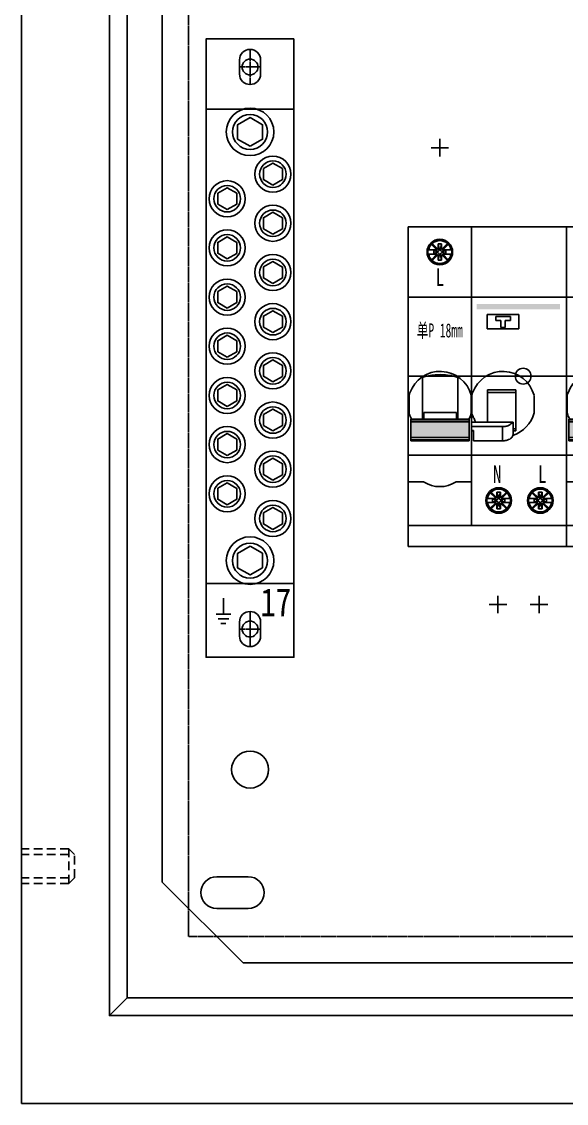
# Model space of a CAD drawing. Extents: x 1408835 to 1409435, y 398681 to 399681.
# Drawn here: x 1408834.8 to 1408989.8, y 398680.6 to 398988.5 of the extents above; entities that cross this region are included whole.
import ezdxf
from ezdxf.enums import TextEntityAlignment as Align

# ---------------------------------------------------------------- set-up
doc = ezdxf.new("R2010")
doc.units = 0
doc.header["$MEASUREMENT"] = 0
for name, pattern in [('DASH', [0.35, 0.25, -0.1]), ('HIDDEN', [0.375, 0.25, -0.125]), ('LYJS-XX', [0.35, 0.25, -0.1])]:
    doc.linetypes.add(name, pattern=pattern)
for name, color, linetype in [('LY-JS-BJ', 7, 'Continuous'), ('LY-JS-YQJ', 7, 'Continuous'), ('布置图', 20, 'Continuous')]:
    doc.layers.add(name, color=color, linetype=linetype)
doc.styles.add('-宋体', font='', dxfattribs={"width": 0.65})
doc.styles.add('LY-SJ-元器件', font='', dxfattribs={"width": 0.6, "height": 4})
doc.styles.get('-宋体').set_extended_font_data('NSimSun')
doc.styles.get('LY-SJ-元器件').set_extended_font_data('SimSun')

# ---------------------------------------------------------------- blocks, each defined once
blk = doc.blocks.new('A$C7F2E4CF4')
at = {"layer": 'LY-JS-YQJ', "color": 1, "linetype": 'DASH'}
for p, q in [((0, 5), (0, -5)), ((-3, 0), (3, 0))]:
    blk.add_line(p, q, dxfattribs=at)
at = {"layer": 'LY-JS-YQJ', "color": 0, "linetype": 'ByBlock'}
blk.add_lwpolyline([(0, 5), (0, 5, -0.414214), (3, 2), (3, -2, -0.414214), (0, -5), (0, -5, -0.414214), (-3, -2), (-3, 2, -0.414214)], format="xyb", close=True, dxfattribs=at)
blk = doc.blocks.new('17位地排2021')
at = {"layer": 'LY-JS-YQJ', "color": 1, "linetype": 'ByBlock'}
for p, q in [((4.95, 16.76), (4.95, 12.28)), ((2.87, 12.28), (7.03, 12.28)), ((3.41, 10.93), (6.43, 10.93)), ((4.14, 9.58), (5.65, 9.58))]:
    blk.add_line(p, q, dxfattribs=at)
at = {"layer": 'LY-JS-YQJ', "color": 2, "linetype": 'ByBlock'}
blk.add_lwpolyline([(25, 176), (25, 0), (0, 0), (0, 176)], close=True, dxfattribs=at)
for points in [[(0, 156), (25, 156)], [(25, 21), (0, 21)]]:
    blk.add_lwpolyline(points, dxfattribs=at)
at = {"layer": 'LY-JS-YQJ', "color": 3}
for points in [[(12.49, 145.41), (8.94, 147.47), (8.96, 151.57), (12.51, 153.6), (16.06, 151.54), (16.04, 147.44)], [(18.99, 134.38), (16.29, 135.95), (16.3, 139.07), (19.01, 140.62), (21.71, 139.05), (21.7, 135.93)], [(5.99, 127.38), (3.29, 128.95), (3.3, 132.07), (6.01, 133.62), (8.71, 132.05), (8.7, 128.93)], [(18.99, 120.38), (16.29, 121.95), (16.3, 125.07), (19.01, 126.62), (21.71, 125.05), (21.7, 121.93)], [(5.99, 113.38), (3.29, 114.95), (3.3, 118.07), (6.01, 119.62), (8.71, 118.05), (8.7, 114.93)], [(18.99, 106.38), (16.29, 107.95), (16.3, 111.07), (19.01, 112.62), (21.71, 111.05), (21.7, 107.93)], [(5.99, 99.38), (3.29, 100.95), (3.3, 104.07), (6.01, 105.62), (8.71, 104.05), (8.7, 100.93)], [(18.99, 92.38), (16.29, 93.95), (16.3, 97.07), (19.01, 98.62), (21.71, 97.05), (21.7, 93.93)], [(5.99, 85.38), (3.29, 86.95), (3.3, 90.07), (6.01, 91.62), (8.71, 90.05), (8.7, 86.93)], [(18.99, 78.38), (16.29, 79.95), (16.3, 83.07), (19.01, 84.62), (21.71, 83.05), (21.7, 79.93)], [(5.99, 71.38), (3.29, 72.95), (3.3, 76.07), (6.01, 77.62), (8.71, 76.05), (8.7, 72.93)], [(18.99, 64.38), (16.29, 65.95), (16.3, 69.07), (19.01, 70.62), (21.71, 69.05), (21.7, 65.93)], [(5.99, 57.38), (3.29, 58.95), (3.3, 62.07), (6.01, 63.62), (8.71, 62.05), (8.7, 58.93)], [(18.99, 50.38), (16.29, 51.95), (16.3, 55.07), (19.01, 56.62), (21.71, 55.05), (21.7, 51.93)], [(5.99, 43.38), (3.29, 44.95), (3.3, 48.07), (6.01, 49.62), (8.71, 48.05), (8.7, 44.93)], [(18.99, 36.38), (16.29, 37.95), (16.3, 41.07), (19.01, 42.62), (21.71, 41.05), (21.7, 37.93)], [(12.49, 31.59), (8.94, 29.53), (8.96, 25.43), (12.51, 23.4), (16.06, 25.46), (16.04, 29.56)]]:
    blk.add_lwpolyline(points, close=True, dxfattribs=at)
for centre, radius in [((12.5, 149.51), 6.76), ((12.5, 149.51), 4.97), ((19, 137.5), 5.14), ((19, 137.5), 3.78), ((6, 130.5), 5.14), ((6, 130.5), 3.78), ((19, 123.5), 5.14), ((19, 123.5), 3.78), ((6, 116.5), 5.14), ((6, 116.5), 3.78), ((19, 109.5), 5.14), ((19, 109.5), 3.78), ((6, 102.5), 5.14), ((6, 102.5), 3.78), ((19, 95.5), 5.14), ((19, 95.5), 3.78), ((6, 88.5), 5.14), ((6, 88.5), 3.78), ((19, 81.5), 5.14), ((19, 81.5), 3.78), ((6, 74.5), 5.14), ((6, 74.5), 3.78), ((19, 67.5), 5.14), ((19, 67.5), 3.78), ((6, 60.5), 5.14), ((6, 60.5), 3.78), ((19, 53.5), 5.14), ((19, 53.5), 3.78), ((6, 46.5), 5.14), ((6, 46.5), 3.78), ((19, 39.5), 5.14), ((19, 39.5), 3.78), ((12.5, 27.49), 6.76), ((12.5, 27.49), 4.97)]:
    blk.add_circle(centre, radius, dxfattribs=at)
at = {"layer": 'LY-JS-YQJ', "color": 0}
for p in [(12.5, 168), (12.5, 8)]:
    blk.add_blockref('A$C7F2E4CF4', p, dxfattribs=at)
at = {"layer": 'LY-JS-YQJ', "color": 4, "style": '-宋体', "width": 0.8}
blk.add_text('17', height=8, dxfattribs=at).set_placement((15.47, 11.63))
blk = doc.blocks.new('微端1PN+ELE-45mm-2022.2')
h = blk.add_hatch(color=3)
h.dxf.hatch_style = 1
h.paths.add_polyline_path([(43.17, 19), (43.17, 20.5), (19.5, 20.5), (19.5, 19)])
h = blk.add_hatch(color=0)
h.dxf.hatch_style = 1
h.paths.add_polyline_path([(17.3, -17.47), (17.3, -12.97), (0.7, -12.97), (0.7, -17.47)])
at = {"color": 1}
for p, q in [((6.5, 65), (11.5, 65)), ((9, 67.5), (9, 62.5)), ((0, 0), (45, 0)), ((25.53, -62.5), (25.53, -67.5)), ((37.25, -62.5), (37.25, -67.5)), ((23.03, -65), (28.03, -65)), ((34.75, -65), (39.75, -65))]:
    blk.add_line(p, q, dxfattribs=at)
at = {"color": 0}
for p, q in [((0, 42.5), (45, 42.5)), ((0, -42.5), (0, 42.5)), ((18, -42.5), (18, 42.5)), ((18, 42.5), (18, -42.5)), ((45, -42.5), (45, 42.5)), ((0, 22.5), (45, 22.5)), ((22.5, 17.5), (31.5, 17.5)), ((22.5, 13.5), (22.5, 17.5)), ((24.9, 17), (24.9, 15.8)), ((29.1, 17), (24.9, 17)), ((24.9, 15.8), (26.4, 15.8)), ((26.4, 15.8), (26.4, 13.8)), ((27.6, 13.8), (27.6, 15.8)), ((27.6, 15.8), (29.1, 15.8)), ((29.1, 15.8), (29.1, 17)), ((31.5, 17.5), (31.5, 13.5)), ((31.5, 13.5), (22.5, 13.5)), ((26.4, 13.8), (27.6, 13.8)), ((30.65, -15.61), (29.85, -15.61)), ((45, -22.5), (0, -22.5)), ((0, -30.05), (4.39, -30.05)), ((18, -30.05), (13.61, -30.05)), ((0, -42.5), (0, -48.5)), ((45, -42.5), (0, -42.5)), ((45, -42.5), (45, -48.5)), ((0, -48.5), (45, -48.5))]:
    blk.add_line(p, q, dxfattribs=at)
at = {"color": 0, "linetype": 'Continuous', "lineweight": 25}
for p, q in [((6.7, 37.82), (6.49, 37.61)), ((6.49, 37.61), (6.6, 37.5)), ((6.6, 37.5), (8.15, 35.95)), ((6.81, 37.71), (6.7, 37.82)), ((8.39, 36.13), (6.81, 37.71)), ((8.5, 37.66), (8.5, 36.46)), ((8.5, 37.66), (8.85, 36.31)), ((9.5, 37.66), (8.5, 37.66)), ((9.5, 37.66), (9.15, 36.31)), ((9.5, 36.46), (9.5, 37.66)), ((11.19, 37.71), (9.61, 36.13)), ((9.85, 35.95), (11.4, 37.5)), ((11.3, 37.82), (11.19, 37.71)), ((11.51, 37.61), (11.3, 37.82)), ((11.4, 37.5), (11.51, 37.61)), ((5.58, 34.71), (7.95, 34.71)), ((7.95, 35.91), (5.59, 35.91)), ((8.15, 34.67), (6.6, 33.12)), ((6.81, 32.91), (8.39, 34.49)), ((7.25, 35.91), (8, 35.46)), ((7.25, 35.91), (7.25, 34.71)), ((7.25, 34.71), (8, 35.16)), ((8.25, 35.46), (8, 35.46)), ((8, 35.46), (8, 35.16)), ((8, 35.16), (8.25, 35.16)), ((8.5, 36.46), (8.85, 35.96)), ((8.5, 34.16), (8.85, 34.65)), ((8.5, 32.96), (8.85, 34.31)), ((8.5, 34.16), (8.5, 32.96)), ((9.15, 36.31), (8.85, 36.31)), ((8.85, 36.31), (8.85, 35.96)), ((8.85, 34.65), (8.85, 34.31)), ((8.85, 34.31), (9.15, 34.31)), ((9.5, 36.46), (9.15, 35.96)), ((9.15, 35.96), (9.15, 36.31)), ((9.15, 34.31), (9.15, 34.66)), ((9.5, 34.16), (9.15, 34.66)), ((9.15, 34.31), (9.5, 32.96)), ((9.5, 32.96), (9.5, 34.16)), ((9.61, 34.49), (11.19, 32.91)), ((10, 35.46), (9.75, 35.46)), ((9.75, 35.16), (10, 35.16)), ((11.4, 33.12), (9.85, 34.67)), ((10.75, 35.91), (10, 35.46)), ((10, 35.16), (10, 35.46)), ((10.75, 34.71), (10, 35.16)), ((12.42, 35.91), (10.05, 35.91)), ((10.05, 34.71), (12.41, 34.71)), ((10.75, 34.71), (10.75, 35.91)), ((6.6, 33.12), (6.49, 33.01)), ((6.49, 33.01), (6.7, 32.8)), ((6.7, 32.8), (6.81, 32.91)), ((8.5, 32.96), (9.5, 32.96)), ((9, 31.81), (9, 32.06)), ((11.19, 32.91), (11.3, 32.8)), ((11.3, 32.8), (11.51, 33.01)), ((11.51, 33.01), (11.4, 33.12)), ((4.1, -12.22), (4.1, -0.35)), ((14.1, -0.35), (14.1, -12.22)), ((0.25, -5.47), (0.25, -10.49)), ((17.95, -5.47), (17.95, -10.49)), ((18.11, -5.47), (18.11, -10.49)), ((22.55, -13.08), (22.55, -3.94)), ((22.55, -3.94), (30.65, -3.94)), ((22.55, -4.67), (30.65, -4.67)), ((30.65, -3.94), (30.65, -15.61)), ((35.81, -5.47), (35.81, -10.49)), ((17.3, -12.22), (0.7, -12.22)), ((0.7, -12.22), (0.7, -12.44)), ((4.45, -10.38), (13.75, -10.38)), ((4.45, -10.38), (4.45, -12.22)), ((13.75, -10.38), (13.75, -12.22)), ((17.3, -12.44), (17.3, -12.22)), ((0.7, -18.44), (0.7, -12.44)), ((17.3, -12.44), (0.7, -12.44)), ((0.7, -12.97), (0.7, -17.47)), ((17.3, -12.97), (0.7, -12.97)), ((17.3, -18.44), (17.3, -12.44)), ((17.3, -17.47), (17.3, -12.97)), ((18, -13.09), (29.68, -13.09)), ((18, -14.38), (26.85, -14.38)), ((22.55, -13.08), (29.85, -13.08)), ((26.85, -18.44), (26.85, -14.38)), ((29.85, -16.51), (29.85, -13.08)), ((29.85, -14.99), (30.65, -14.99)), ((0.7, -17.47), (17.3, -17.47)), ((0.7, -18.13), (17.3, -18.13)), ((0.7, -18.44), (17.3, -18.44)), ((18, -15.45), (18.55, -15.45)), ((18.55, -15.61), (18, -15.61)), ((18.55, -15.45), (18.55, -18.44)), ((26.85, -18.44), (18.55, -18.44)), ((23.45, -32.89), (23.24, -33.1)), ((23.24, -33.1), (23.35, -33.21)), ((23.35, -33.21), (24.9, -34.76)), ((23.56, -33), (23.45, -32.89)), ((25.14, -34.58), (23.56, -33)), ((25.25, -33.05), (25.6, -34.4)), ((26.25, -33.05), (25.25, -33.05)), ((25.25, -33.05), (25.25, -34.25)), ((26.25, -33.05), (25.9, -34.4)), ((26.25, -34.25), (26.25, -33.05)), ((27.94, -33), (26.36, -34.58)), ((26.6, -34.76), (28.15, -33.21)), ((28.05, -32.89), (27.94, -33)), ((28.26, -33.1), (28.05, -32.89)), ((28.15, -33.21), (28.26, -33.1)), ((35.28, -32.89), (35.07, -33.1)), ((35.07, -33.1), (35.18, -33.21)), ((35.18, -33.21), (36.73, -34.76)), ((35.39, -33), (35.28, -32.89)), ((36.97, -34.58), (35.39, -33)), ((37.08, -33.05), (37.43, -34.4)), ((38.08, -33.05), (37.08, -33.05)), ((37.08, -33.05), (37.08, -34.25)), ((38.08, -33.05), (37.73, -34.4)), ((38.08, -34.25), (38.08, -33.05)), ((39.77, -33), (38.19, -34.58)), ((38.43, -34.76), (39.98, -33.21)), ((39.88, -32.89), (39.77, -33)), ((40.09, -33.1), (39.88, -32.89)), ((39.98, -33.21), (40.09, -33.1)), ((22.33, -36), (24.7, -36)), ((24.7, -34.8), (22.34, -34.8)), ((24.9, -36.04), (23.35, -37.59)), ((23.56, -37.8), (25.14, -36.22)), ((24, -34.8), (24, -36)), ((24, -34.8), (24.75, -35.25)), ((24, -36), (24.75, -35.55)), ((24.75, -35.25), (24.75, -35.55)), ((25, -35.25), (24.75, -35.25)), ((24.75, -35.55), (25, -35.55)), ((25.25, -34.25), (25.6, -34.75)), ((25.25, -36.55), (25.6, -36.05)), ((25.25, -37.75), (25.6, -36.4)), ((25.25, -36.55), (25.25, -37.75)), ((25.9, -34.4), (25.6, -34.4)), ((25.6, -34.4), (25.6, -34.75)), ((25.6, -36.05), (25.6, -36.4)), ((25.6, -36.4), (25.9, -36.4)), ((26.25, -34.25), (25.9, -34.75)), ((25.9, -34.75), (25.9, -34.4)), ((25.9, -36.4), (25.9, -36.05)), ((26.25, -36.55), (25.9, -36.05)), ((25.9, -36.4), (26.25, -37.75)), ((26.25, -37.75), (26.25, -36.55)), ((26.36, -36.22), (27.94, -37.8)), ((26.75, -35.25), (26.5, -35.25)), ((26.5, -35.55), (26.75, -35.55)), ((28.15, -37.59), (26.6, -36.04)), ((27.5, -34.8), (26.75, -35.25)), ((26.75, -35.55), (26.75, -35.25)), ((27.5, -36), (26.75, -35.55)), ((29.17, -34.8), (26.8, -34.8)), ((26.8, -36), (29.16, -36)), ((27.5, -36), (27.5, -34.8)), ((34.16, -36), (36.53, -36)), ((36.53, -34.8), (34.17, -34.8)), ((36.73, -36.04), (35.18, -37.59)), ((35.39, -37.8), (36.97, -36.22)), ((35.83, -34.8), (35.83, -36)), ((35.83, -34.8), (36.58, -35.25)), ((35.83, -36), (36.58, -35.55)), ((36.58, -35.25), (36.58, -35.55)), ((36.83, -35.25), (36.58, -35.25)), ((36.58, -35.55), (36.83, -35.55)), ((37.08, -34.25), (37.43, -34.75)), ((37.08, -36.55), (37.43, -36.05)), ((37.08, -37.75), (37.43, -36.4)), ((37.08, -36.55), (37.08, -37.75)), ((37.73, -34.4), (37.43, -34.4)), ((37.43, -34.4), (37.43, -34.75)), ((37.43, -36.05), (37.43, -36.4)), ((37.43, -36.4), (37.73, -36.4)), ((38.08, -34.25), (37.73, -34.75)), ((37.73, -34.75), (37.73, -34.4)), ((37.73, -36.4), (37.73, -36.05)), ((38.08, -36.55), (37.73, -36.05)), ((37.73, -36.4), (38.08, -37.75)), ((38.08, -37.75), (38.08, -36.55)), ((38.19, -36.22), (39.77, -37.8)), ((38.58, -35.25), (38.33, -35.25)), ((38.33, -35.55), (38.58, -35.55)), ((39.98, -37.59), (38.43, -36.04)), ((39.33, -34.8), (38.58, -35.25)), ((38.58, -35.55), (38.58, -35.25)), ((39.33, -36), (38.58, -35.55)), ((41, -34.8), (38.63, -34.8)), ((38.63, -36), (40.99, -36)), ((39.33, -36), (39.33, -34.8)), ((23.35, -37.59), (23.24, -37.7)), ((23.24, -37.7), (23.45, -37.91)), ((23.45, -37.91), (23.56, -37.8)), ((25.25, -37.75), (26.25, -37.75)), ((25.75, -38.9), (25.75, -38.65)), ((27.94, -37.8), (28.05, -37.91)), ((28.05, -37.91), (28.26, -37.7)), ((28.26, -37.7), (28.15, -37.59)), ((35.18, -37.59), (35.07, -37.7)), ((35.07, -37.7), (35.28, -37.91)), ((35.28, -37.91), (35.39, -37.8)), ((37.08, -37.75), (38.08, -37.75)), ((37.58, -38.9), (37.58, -38.65)), ((39.77, -37.8), (39.88, -37.91)), ((39.88, -37.91), (40.09, -37.7)), ((40.09, -37.7), (39.98, -37.59))]:
    blk.add_line(p, q, dxfattribs=at)
at = {"color": 0}
for centre, radius in [((9, 35.31), 3.64), ((9, 35.31), 3.39), ((25.75, -35.4), 3.64), ((25.75, -35.4), 3.39), ((37.58, -35.4), 3.64), ((37.58, -35.4), 3.39)]:
    blk.add_circle(centre, radius, dxfattribs=at)
at = {"color": 0, "linetype": 'Continuous', "lineweight": 25}
for centre in [(9, 35.31), (25.75, -35.4), (37.58, -35.4)]:
    blk.add_circle(centre, 3.5, dxfattribs=at)
for centre, radius, start, end in [((9, 35.31), 3.25, 137.6454, 169.3613), ((9, 35.31), 3.25, 47.6454, 132.3546), ((9, 35.31), 3.25, 10.6387, 42.3546), ((9, 35.31), 3.25, 190.6387, 222.3546), ((7.95, 36.46), 0.552, 270, 360), ((7.95, 34.16), 0.552, 0, 90), ((8.06, 37.76), 2.31, 274.6869, 276.011), ((8.06, 32.85), 2.31, 83.234, 85.2255), ((8.18, 36.73), 1.27, 275.7409, 278.1372), ((8.23, 34.32), 0.834, 77.8753, 83.3489), ((8.25, 36.21), 0.747, 278.1332, 282.1859), ((8.31, 35.96), 0.494, 282.0203, 298.836), ((8.3, 34.65), 0.5, 58.0737, 77.8061), ((8.23, 36.09), 0.641, 299.0084, 316.9423), ((8.23, 34.53), 0.636, 37.8376, 58.3835), ((8.33, 36), 0.506, 316.5183, 337.4465), ((8.35, 34.62), 0.49, 22.029, 37.4855), ((8.03, 36.13), 0.834, 337.6013, 343.0532), ((8.11, 34.52), 0.747, 18.1694, 22.2379), ((7.61, 34.36), 1.27, 15.7681, 18.1735), ((6.62, 36.56), 2.31, 342.9388, 344.9228), ((6.61, 34.07), 2.31, 14.7102, 16.0393), ((11.38, 36.56), 2.31, 195.0773, 196.4013), ((11.38, 34.06), 2.31, 162.9388, 164.9228), ((10.39, 36.26), 1.27, 196.1312, 198.5273), ((9.97, 34.49), 0.834, 157.6013, 163.0532), ((9.89, 36.09), 0.747, 198.5233, 202.5755), ((9.65, 35.99), 0.49, 202.3673, 217.7617), ((9.67, 34.62), 0.506, 136.5183, 157.4465), ((9.77, 36.09), 0.636, 218.1132, 238.5766), ((9.77, 34.53), 0.641, 119.0082, 136.9423), ((9.7, 35.97), 0.5, 238.269, 257.922), ((9.69, 34.65), 0.494, 102.021, 118.8359), ((10.05, 36.46), 0.552, 180, 270), ((10.05, 34.16), 0.552, 90, 180), ((9.77, 36.3), 0.834, 257.9903, 263.442), ((9.75, 34.41), 0.747, 98.1342, 102.1867), ((9.82, 33.89), 1.27, 95.7421, 98.1383), ((9.94, 37.76), 2.31, 263.3277, 265.3115), ((9.94, 32.85), 2.31, 94.6881, 96.0122), ((9, 35.31), 3.25, 317.6454, 349.3613), ((9, 35.31), 3.25, 227.6454, 312.3546), ((9.14, -7.83), 9.19, 87.8849, 160.4296), ((8.91, -15.23), 15.64, 94.6966, 107.9265), ((9.1, -16.72), 17.13, 89.9904, 94.9002), ((9.13, -16.15), 16.57, 75.7297, 90.1184), ((9.04, -7.86), 9.23, 15.0474, 87.2502), ((27, -7.83), 9.19, 87.8849, 160.4296), ((26.9, -7.86), 9.23, 15.0474, 87.2502), ((10, -12.56), 12.88, 72.7867, 75.5196), ((5.82, -26.43), 27.36, 72.3845, 73.0215), ((9.37, -7.98), 9.46, 160.057, 164.6179), ((27.23, -7.98), 9.46, 160.057, 164.6179), ((29.64, -1.83), 30.64, 196.4297, 196.8694), ((16.57, -5.82), 16.98, 196.781, 197.5735), ((10.04, -7.88), 10.13, 197.5731, 198.8992), ((6.94, -8.95), 6.85, 198.859, 201.3043), ((4.95, -9.74), 4.71, 201.1482, 208.2485), ((13.72, -5.01), 14.67, 208.3279, 209.4703), ((7.43, -6.37), 11.43, 329.2292, 329.8147), ((13.65, -9.95), 4.27, 329.3774, 337.9794), ((11.23, -8.97), 6.88, 337.958, 342.3373), ((5.6, -7.13), 12.8, 342.1258, 343.1767), ((-11.74, -1.89), 30.91, 343.1981, 343.8522), ((18.79, -10.54), 0.674, 175.8319, 178.6635), ((18.63, -10.54), 0.519, 178.2569, 189.8447), ((19.11, -10.46), 1.01, 189.8897, 195.3405), ((20.21, -10.15), 2.15, 195.4615, 199.0998), ((22.87, -9.22), 4.97, 199.2198, 202.2978), ((30.63, -6.05), 13.34, 202.2374, 204.437), ((50.74, 3), 35.4, 204.3059, 205.2548), ((156.45, 52.79), 152.25, 205.2295, 205.6409), ((26.86, -8.07), 9.28, 288.49, 344.842), ((26.82, -8.47), 5.9, 270.2678, 272.5052), ((26.87, -9.95), 4.42, 272.7349, 285.903), ((27.18, -10.99), 3.35, 285.5665, 302.4345), ((27.73, -11.85), 2.32, 302.4843, 319.3347), ((28.36, -12.41), 1.48, 319.8132, 326.2766), ((26.8, -11.4), 3.34, 326.6861, 329.4711), ((29.02, -14.91), 1.94, 69.555, 70.2123), ((29.48, -13.7), 0.636, 65.8435, 69.5189), ((29.5, -13.65), 0.583, 63.3118, 65.992), ((29.57, -13.5), 0.418, 60.0051, 63.3658), ((29.63, -13.4), 0.304, 55.9849, 60.1021), ((29.69, -13.32), 0.204, 50.706, 56.132), ((29.73, -13.27), 0.144, 44.0438, 50.8207), ((29.76, -13.24), 0.0936, 33.926, 44.5073), ((29.8, -13.22), 0.0519, 21.912, 33.8992), ((29.79, -13.22), 0.0573, 8.9331, 20.9215), ((29.66, -13.24), 0.188, 6.9104, 9.2949), ((26.75, -9.88), 8.56, 270.6866, 271.6719), ((26.89, -14.11), 4.32, 271.4709, 287.6741), ((27.2, -15.07), 3.31, 287.5092, 301.2148), ((27.64, -15.78), 2.48, 301.1214, 313.5379), ((28.12, -16.28), 1.79, 313.4167, 332.2931), ((28.54, -16.5), 1.31, 332.2249, 355.5191), ((27.65, -16.47), 2.2, 356.5726, 359.0349), ((25.75, -35.4), 3.25, 137.6454, 169.3613), ((25.75, -35.4), 3.25, 47.6454, 132.3546), ((25.75, -35.4), 3.25, 10.6387, 42.3546), ((37.58, -35.4), 3.25, 137.6454, 169.3613), ((37.58, -35.4), 3.25, 47.6454, 132.3546), ((37.58, -35.4), 3.25, 10.6387, 42.3546), ((25.75, -35.4), 3.25, 190.6387, 222.3546), ((24.7, -34.25), 0.552, 270, 360), ((24.7, -36.55), 0.552, 0, 90), ((24.81, -32.94), 2.31, 274.6869, 276.011), ((24.81, -37.85), 2.31, 83.234, 85.2255), ((24.92, -33.98), 1.27, 275.7409, 278.1372), ((24.98, -36.39), 0.834, 77.8753, 83.3489), ((25, -34.5), 0.747, 278.1332, 282.1859), ((25.05, -34.74), 0.494, 282.0203, 298.836), ((25.05, -36.06), 0.5, 58.0737, 77.8061), ((24.98, -34.62), 0.641, 299.0084, 316.9423), ((24.98, -36.18), 0.636, 37.8376, 58.3835), ((25.08, -34.71), 0.506, 316.5183, 337.4465), ((25.1, -36.08), 0.49, 22.029, 37.4855), ((24.78, -34.58), 0.834, 337.6013, 343.0532), ((24.86, -36.18), 0.747, 18.1694, 22.2379), ((24.36, -36.35), 1.27, 15.7681, 18.1735), ((23.36, -34.15), 2.31, 342.9388, 344.9228), ((23.36, -36.64), 2.31, 14.7102, 16.0393), ((28.13, -34.15), 2.31, 195.0773, 196.4013), ((28.13, -36.65), 2.31, 162.9388, 164.9228), ((27.13, -34.45), 1.27, 196.1312, 198.5273), ((26.72, -36.21), 0.834, 157.6013, 163.0532), ((26.64, -34.61), 0.747, 198.5233, 202.5755), ((26.4, -34.71), 0.49, 202.3673, 217.7617), ((26.41, -36.09), 0.506, 136.5183, 157.4465), ((26.51, -34.62), 0.636, 218.1132, 238.5766), ((26.52, -36.18), 0.641, 119.0082, 136.9423), ((26.44, -34.74), 0.5, 238.269, 257.922), ((26.44, -36.05), 0.494, 102.021, 118.8359), ((26.8, -34.25), 0.552, 180, 270), ((26.8, -36.55), 0.552, 90, 180), ((26.51, -34.41), 0.834, 257.9903, 263.442), ((26.5, -36.3), 0.747, 98.1342, 102.1867), ((26.57, -36.82), 1.27, 95.7421, 98.1383), ((26.69, -32.94), 2.31, 263.3277, 265.3115), ((26.69, -37.85), 2.31, 94.6881, 96.0122), ((25.75, -35.4), 3.25, 317.6454, 349.3613), ((37.58, -35.4), 3.25, 190.6387, 222.3546), ((36.53, -34.25), 0.552, 270, 360), ((36.53, -36.55), 0.552, 0, 90), ((36.64, -32.94), 2.31, 274.6869, 276.011), ((36.64, -37.85), 2.31, 83.234, 85.2255), ((36.75, -33.98), 1.27, 275.7409, 278.1372), ((36.81, -36.39), 0.834, 77.8753, 83.3489), ((36.83, -34.5), 0.747, 278.1332, 282.1859), ((36.88, -34.74), 0.494, 282.0203, 298.836), ((36.88, -36.06), 0.5, 58.0737, 77.8061), ((36.81, -34.62), 0.641, 299.0084, 316.9423), ((36.81, -36.18), 0.636, 37.8376, 58.3835), ((36.91, -34.71), 0.506, 316.5183, 337.4465), ((36.93, -36.08), 0.49, 22.029, 37.4855), ((36.61, -34.58), 0.834, 337.6013, 343.0532), ((36.69, -36.18), 0.747, 18.1694, 22.2379), ((36.19, -36.35), 1.27, 15.7681, 18.1735), ((35.2, -34.15), 2.31, 342.9388, 344.9228), ((35.19, -36.64), 2.31, 14.7102, 16.0393), ((39.96, -34.15), 2.31, 195.0773, 196.4013), ((39.96, -36.65), 2.31, 162.9388, 164.9228), ((38.96, -34.45), 1.27, 196.1312, 198.5273), ((38.55, -36.21), 0.834, 157.6013, 163.0532), ((38.47, -34.61), 0.747, 198.5233, 202.5755), ((38.23, -34.71), 0.49, 202.3673, 217.7617), ((38.24, -36.09), 0.506, 136.5183, 157.4465), ((38.34, -34.62), 0.636, 218.1132, 238.5766), ((38.35, -36.18), 0.641, 119.0082, 136.9423), ((38.28, -34.74), 0.5, 238.269, 257.922), ((38.27, -36.05), 0.494, 102.021, 118.8359), ((38.63, -34.25), 0.552, 180, 270), ((38.63, -36.55), 0.552, 90, 180), ((38.34, -34.41), 0.834, 257.9903, 263.442), ((38.33, -36.3), 0.747, 98.1342, 102.1867), ((38.4, -36.82), 1.27, 95.7421, 98.1383), ((38.52, -32.94), 2.31, 263.3277, 265.3115), ((38.52, -37.85), 2.31, 94.6881, 96.0122), ((37.58, -35.4), 3.25, 317.6454, 349.3613), ((25.75, -35.4), 3.25, 227.6454, 312.3546), ((37.58, -35.4), 3.25, 227.6454, 312.3546)]:
    blk.add_arc(centre, radius, start, end, dxfattribs=at)
at = {"color": 0}
blk.add_arc((9, -23.24), 8.22, 235.8658, 304.1342, dxfattribs=at)
at = {"color": 0, "style": 'LY-SJ-元器件', "width": 0.7}
for s, p in [('L', (9, 28.16)), ('N', (25.33, -27.88)), ('L', (38.16, -27.88))]:
    blk.add_text(s, height=5, dxfattribs=at).set_placement(p, align=Align.MIDDLE)
at = {"color": 1, "style": 'LY-SJ-元器件', "width": 0.6}
blk.add_text('单P 18mm', height=4, dxfattribs=at).set_placement((9, 13.08), align=Align.MIDDLE)
blk = doc.blocks.new('600-1000-明-底板')
at = {"layer": 'LY-JS-BJ', "color": 1}
blk.add_lwpolyline([(-237, 460), (237, 460), (260, 437), (260, -437), (237, -460), (-237, -460), (-260, -437), (-260, 437)], close=True, dxfattribs=at)
blk.add_lwpolyline([(-244.5, -444.5), (-235.5, -444.5, 1), (-235.5, -435.5), (-244.5, -435.5, 1)], format="xyb", close=True, dxfattribs=at)
blk.add_circle((-235, -405), 5.25, dxfattribs=at)
blk = doc.blocks.new('壳体接地点')
at = {"layer": 'LY-JS-BJ', "color": 0, "linetype": 'HIDDEN', "lineweight": -3, "ltscale": 10}
for p, q in [((13.43, 4.92), (0, 4.92)), ((13.43, 3.3), (0, 3.3)), ((13.43, -4.92), (13.43, 4.92)), ((15.06, 3.3), (13.43, 4.92)), ((15.06, -3.3), (15.06, 3.3)), ((13.43, -3.3), (0, -3.3)), ((13.43, -4.92), (0, -4.92)), ((15.06, -3.3), (13.43, -4.92))]:
    blk.add_line(p, q, dxfattribs=at)
at = {"layer": 'LY-JS-BJ', "color": 7, "linetype": 'HIDDEN', "lineweight": -3, "ltscale": 10}
blk.add_line((0, 4.92), (0, -4.92), dxfattribs=at)

msp = doc.modelspace()

# ---------------------------------------------------------------- linework, layer by layer
at = {"color": 6}
for centre in [(1408899.75, 398975.57), (1408977.46, 398887.57), (1408899.75, 398815.57)]:
    msp.add_circle(centre, 2.25, dxfattribs=at)
at = {"layer": 'LY-JS-BJ', "color": 6, "ltscale": 50}
msp.add_line((1408859.75, 398705.57), (1408864.75, 398710.57), dxfattribs=at)
for points in [[(1408859.75, 399655.57), (1409409.75, 399655.57), (1409409.75, 398705.57), (1408859.75, 398705.57)], [(1408864.75, 399650.57), (1409404.75, 399650.57), (1409404.75, 398710.57), (1408864.75, 398710.57)]]:
    msp.add_lwpolyline(points, close=True, dxfattribs=at)
at = {"layer": 'LY-JS-BJ', "color": 6, "linetype": 'LYJS-XX', "lineweight": -3}
msp.add_lwpolyline([(1408882.25, 399633.07), (1409387.25, 399633.07), (1409387.25, 398728.07), (1408882.25, 398728.07)], close=True, dxfattribs=at)
at = {"layer": '布置图', "ltscale": 50}
msp.add_lwpolyline([(1408834.75, 399680.57), (1409434.75, 399680.57), (1409434.75, 398680.57), (1408834.75, 398680.57)], close=True, dxfattribs=at)

# ---------------------------------------------------------------- block references
at = {"color": 6}
for name, p in [('17位地排2021', (1408887.25, 398807.57)), ('微端1PN+ELE-45mm-2022.2', (1408944.75, 398887.57)), ('微端1PN+ELE-45mm-2022.2', (1408989.75, 398887.57))]:
    msp.add_blockref(name, p, dxfattribs=at)
at = {"layer": 'LY-JS-BJ', "color": 6, "lineweight": -3}
for name, p in [('600-1000-明-底板', (1409134.75, 399180.57)), ('壳体接地点', (1408834.75, 398748.07))]:
    msp.add_blockref(name, p, dxfattribs=at)

doc.saveas('drawing.dxf')
